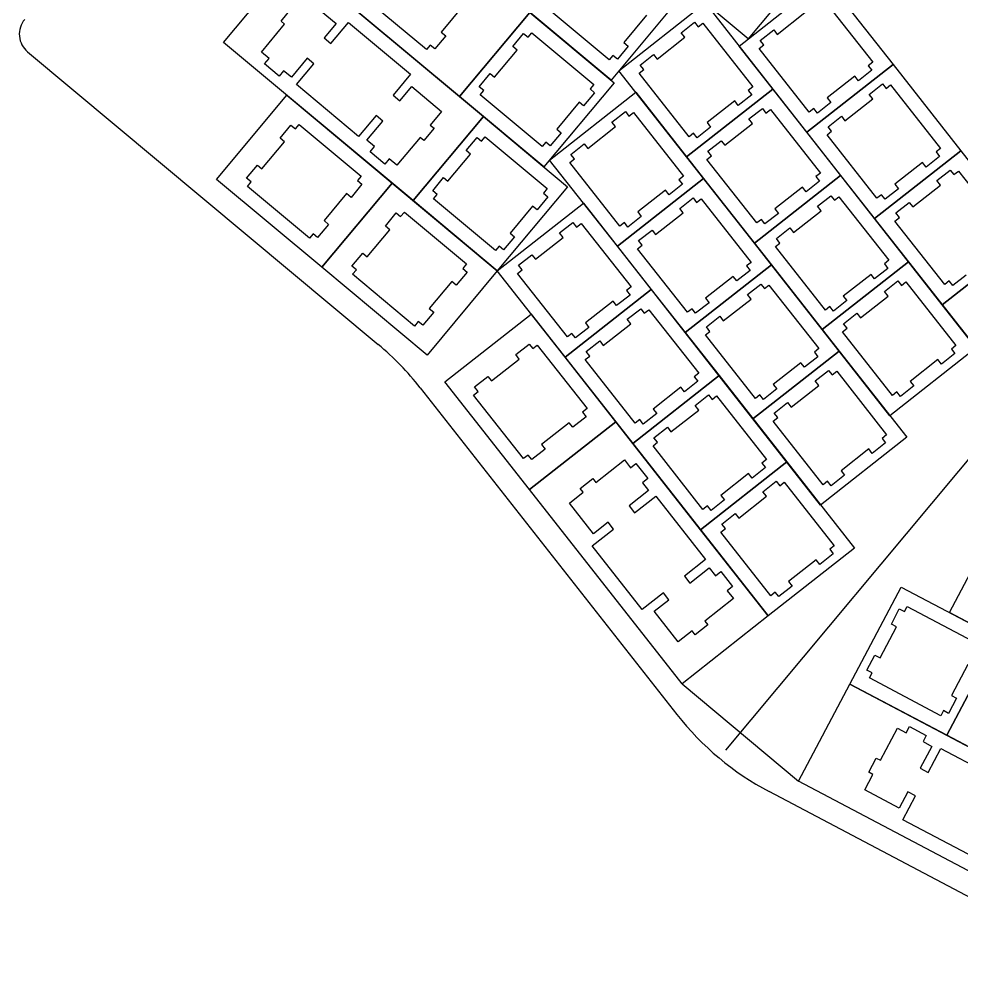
# Model space of a CAD drawing. Header units: millimetres. Extents: x 261 to 595, y 152 to 496.
# Drawn here: x 261.1 to 424.4, y 211.6 to 379 of the extents above; entities that cross this region are included whole.
import ezdxf

# ---------------------------------------------------------------- set-up
doc = ezdxf.new("R2010")
doc.units = ezdxf.units.MM

msp = doc.modelspace()

# ---------------------------------------------------------------- linework, layer by layer
for p, q in [((310.8, 382.63), (315.99, 378.3)), ((331.66, 373.78), (320.91, 382.75)), ((400.31, 382.61), (408.95, 371.6)), ((306.43, 378.68), (308.21, 380.81)), ((338.1, 381.5), (334.19, 376.81)), ((363.29, 372), (352.54, 380.97)), ((392.4, 376.4), (397.2, 380.17)), ((307.06, 378.15), (306.43, 378.68)), ((315.09, 374.85), (318.1, 378.46)), ((318.1, 378.46), (328.85, 369.49)), ((369.73, 379.71), (365.82, 375.03)), ((375.77, 376.69), (378.09, 378.51)), ((378.09, 378.51), (378.71, 377.72)), ((378.71, 377.72), (379.5, 378.34)), ((379.5, 378.34), (388.15, 367.33)), ((303.04, 373.32), (307.06, 378.15)), ((315.99, 378.3), (313.92, 375.82)), ((334.19, 376.81), (334.96, 376.17)), ((349.23, 375.92), (349.88, 376.68)), ((349.88, 376.68), (360.62, 367.71)), ((376.39, 375.9), (375.77, 376.69)), ((389.47, 375.36), (391.79, 377.19)), ((391.79, 377.19), (392.4, 376.4)), ((313.92, 375.82), (315.09, 374.85)), ((334.96, 376.17), (333.07, 373.91)), ((346.58, 374.29), (348.47, 376.56)), ((348.47, 376.56), (349.23, 375.92)), ((365.82, 375.03), (366.59, 374.39)), ((371.59, 372.13), (376.39, 375.9)), ((390.08, 374.58), (389.47, 375.36)), ((262.53, 373.38), (323.27, 322.69)), ((304.36, 372.22), (303.04, 373.32)), ((332.3, 374.55), (331.66, 373.78)), ((333.07, 373.91), (332.3, 374.55)), ((343.44, 368.97), (347.34, 373.65)), ((347.34, 373.65), (346.58, 374.29)), ((366.59, 374.39), (364.7, 372.12)), ((389.3, 373.96), (390.08, 374.58)), ((397.95, 362.95), (389.3, 373.96)), ((303.59, 371.29), (304.36, 372.22)), ((310.97, 372.29), (308.22, 369)), ((312.14, 371.32), (310.97, 372.29)), ((363.93, 372.77), (363.29, 372)), ((364.7, 372.12), (363.93, 372.77)), ((368.66, 371.1), (370.98, 372.92)), ((370.98, 372.92), (371.59, 372.13)), ((306.12, 369.18), (303.59, 371.29)), ((306.89, 370.1), (306.12, 369.18)), ((308.22, 369), (306.89, 370.1)), ((309.13, 367.71), (312.14, 371.32)), ((368.49, 369.69), (369.27, 370.31)), ((369.27, 370.31), (368.66, 371.1)), ((408.79, 370.2), (406.47, 368.37)), ((408.95, 371.6), (408.17, 370.98)), ((408.17, 370.98), (408.79, 370.2)), ((328.85, 369.49), (325.84, 365.88)), ((340.78, 367.34), (342.67, 369.61)), ((342.67, 369.61), (343.44, 368.97)), ((377.14, 358.68), (368.49, 369.69)), ((405.85, 369.16), (401.05, 365.39)), ((406.47, 368.37), (405.85, 369.16)), ((319.88, 358.74), (309.13, 367.71)), ((327.01, 364.9), (329.08, 367.38)), ((329.08, 367.38), (334.26, 363.05)), ((341.55, 366.7), (340.78, 367.34)), ((340.91, 365.93), (341.55, 366.7)), ((360.62, 367.71), (359.98, 366.95)), ((359.98, 366.95), (360.75, 366.3)), ((388.15, 367.33), (387.36, 366.71)), ((387.36, 366.71), (387.98, 365.93)), ((408.32, 366.01), (410.64, 367.84)), ((410.64, 367.84), (411.26, 367.05)), ((411.26, 367.05), (412.04, 367.67)), ((412.04, 367.67), (420.69, 356.66)), ((325.84, 365.88), (327.01, 364.9)), ((351.65, 356.96), (340.91, 365.93)), ((360.75, 366.3), (358.86, 364.04)), ((387.98, 365.93), (385.66, 364.11)), ((401.05, 365.39), (401.67, 364.61)), ((404.14, 361.46), (408.94, 365.23)), ((408.94, 365.23), (408.32, 366.01)), ((358.09, 364.68), (354.19, 360)), ((358.86, 364.04), (358.09, 364.68)), ((385.04, 364.89), (380.24, 361.12)), ((385.66, 364.11), (385.04, 364.89)), ((387.51, 361.75), (389.83, 363.57)), ((389.83, 363.57), (390.45, 362.78)), ((390.45, 362.78), (391.23, 363.4)), ((391.23, 363.4), (399.88, 352.39)), ((398.73, 363.57), (397.95, 362.95)), ((399.35, 362.78), (398.73, 363.57)), ((401.67, 364.61), (399.35, 362.78)), ((322.89, 362.34), (319.88, 358.74)), ((324.06, 361.37), (322.89, 362.34)), ((334.26, 363.05), (332.3, 360.71)), ((363.77, 361.21), (366.09, 363.04)), ((366.09, 363.04), (366.7, 362.25)), ((366.7, 362.25), (367.49, 362.87)), ((367.49, 362.87), (376.14, 351.86)), ((388.13, 360.96), (387.51, 361.75)), ((401.2, 360.42), (403.52, 362.25)), ((403.52, 362.25), (404.14, 361.46)), ((306.27, 358.43), (308.16, 360.7)), ((308.16, 360.7), (308.93, 360.06)), ((308.93, 360.06), (309.57, 360.82)), ((309.57, 360.82), (320.32, 351.85)), ((321.31, 358.07), (324.06, 361.37)), ((332.94, 360.18), (331.15, 358.04)), ((332.3, 360.71), (332.94, 360.18)), ((354.19, 360), (354.95, 359.36)), ((359.59, 356.66), (364.38, 360.43)), ((364.38, 360.43), (363.77, 361.21)), ((380.86, 360.34), (378.54, 358.51)), ((380.24, 361.12), (380.86, 360.34)), ((383.33, 357.19), (388.13, 360.96)), ((401.82, 359.64), (401.2, 360.42)), ((307.04, 357.79), (306.27, 358.43)), ((330.52, 358.57), (326.49, 353.75)), ((331.15, 358.04), (330.52, 358.57)), ((338.5, 356.28), (340.39, 358.55)), ((340.39, 358.55), (341.16, 357.91)), ((341.16, 357.91), (341.8, 358.67)), ((341.8, 358.67), (352.55, 349.7)), ((354.95, 359.36), (353.06, 357.09)), ((377.92, 359.3), (377.14, 358.68)), ((378.54, 358.51), (377.92, 359.3)), ((401.03, 359.02), (401.82, 359.64)), ((409.68, 348.01), (401.03, 359.02)), ((303.13, 353.11), (307.04, 357.79)), ((322.63, 356.97), (321.31, 358.07)), ((321.86, 356.05), (322.63, 356.97)), ((352.29, 357.73), (351.65, 356.96)), ((353.06, 357.09), (352.29, 357.73)), ((356.65, 355.62), (358.97, 357.45)), ((358.97, 357.45), (359.59, 356.66)), ((380.39, 356.16), (382.71, 357.98)), ((382.71, 357.98), (383.33, 357.19)), ((420.69, 356.66), (419.91, 356.04)), ((324.4, 353.93), (321.86, 356.05)), ((335.36, 350.96), (339.27, 355.64)), ((339.27, 355.64), (338.5, 356.28)), ((357.27, 354.84), (356.65, 355.62)), ((380.23, 354.75), (381.01, 355.37)), ((381.01, 355.37), (380.39, 356.16)), ((420.52, 355.25), (418.2, 353.43)), ((419.91, 356.04), (420.52, 355.25)), ((300.47, 351.48), (302.36, 353.75)), ((302.36, 353.75), (303.13, 353.11)), ((325.17, 354.85), (324.4, 353.93)), ((326.49, 353.75), (325.17, 354.85)), ((356.48, 354.22), (357.27, 354.84)), ((365.13, 343.21), (356.48, 354.22)), ((388.87, 343.74), (380.23, 354.75)), ((468.64, 354.52), (383.45, 252.43)), ((417.59, 354.22), (412.79, 350.45)), ((418.2, 353.43), (417.59, 354.22)), ((320.32, 351.85), (319.68, 351.09)), ((332.71, 349.33), (334.6, 351.6)), ((334.6, 351.6), (335.36, 350.96)), ((376.14, 351.86), (375.35, 351.24)), ((399.88, 352.39), (399.1, 351.77)), ((399.1, 351.77), (399.71, 350.99)), ((420.06, 351.07), (422.38, 352.9)), ((422.38, 352.9), (423, 352.11)), ((423, 352.11), (423.78, 352.73)), ((423.78, 352.73), (432.43, 341.72)), ((301.24, 350.84), (300.47, 351.48)), ((300.6, 350.08), (301.24, 350.84)), ((311.35, 341.11), (300.6, 350.08)), ((320.45, 350.45), (318.56, 348.18)), ((319.68, 351.09), (320.45, 350.45)), ((375.97, 350.46), (373.65, 348.63)), ((375.35, 351.24), (375.97, 350.46)), ((396.78, 349.95), (391.98, 346.18)), ((397.39, 349.16), (396.78, 349.95)), ((399.71, 350.99), (397.39, 349.16)), ((412.79, 350.45), (413.41, 349.66)), ((415.88, 346.52), (420.67, 350.29)), ((420.67, 350.29), (420.06, 351.07)), ((317.79, 348.82), (313.88, 344.14)), ((318.56, 348.18), (317.79, 348.82)), ((333.47, 348.69), (332.71, 349.33)), ((332.83, 347.92), (333.47, 348.69)), ((352.68, 348.29), (350.79, 346.03)), ((352.55, 349.7), (351.91, 348.93)), ((351.91, 348.93), (352.68, 348.29)), ((373.03, 349.42), (368.24, 345.65)), ((373.65, 348.63), (373.03, 349.42)), ((399.38, 346.64), (401.7, 348.46)), ((401.7, 348.46), (402.32, 347.67)), ((402.32, 347.67), (403.1, 348.29)), ((403.1, 348.29), (411.75, 337.28)), ((410.47, 348.63), (409.68, 348.01)), ((411.09, 347.84), (410.47, 348.63)), ((413.41, 349.66), (411.09, 347.84)), ((343.58, 338.95), (332.83, 347.92)), ((350.02, 346.67), (346.11, 341.99)), ((350.79, 346.03), (350.02, 346.67)), ((375.5, 346.27), (377.82, 348.1)), ((377.82, 348.1), (378.44, 347.31)), ((378.44, 347.31), (379.23, 347.93)), ((379.23, 347.93), (387.88, 336.92)), ((400, 345.85), (399.38, 346.64)), ((412.94, 345.48), (415.26, 347.31)), ((415.26, 347.31), (415.88, 346.52)), ((324.51, 343.21), (326.4, 345.48)), ((326.4, 345.48), (327.16, 344.84)), ((327.16, 344.84), (327.81, 345.61)), ((327.81, 345.61), (338.55, 336.64)), ((368.85, 344.86), (366.53, 343.04)), ((368.24, 345.65), (368.85, 344.86)), ((371.33, 341.72), (376.12, 345.49)), ((376.12, 345.49), (375.5, 346.27)), ((392.6, 345.4), (390.28, 343.57)), ((391.98, 346.18), (392.6, 345.4)), ((395.2, 342.08), (400, 345.85)), ((413.56, 344.7), (412.94, 345.48)), ((314.65, 343.5), (312.76, 341.23)), ((313.88, 344.14), (314.65, 343.5)), ((325.27, 342.57), (324.51, 343.21)), ((354.69, 342.01), (357.01, 343.83)), ((357.01, 343.83), (357.63, 343.04)), ((357.63, 343.04), (358.42, 343.66)), ((358.42, 343.66), (367.07, 332.65)), ((365.92, 343.83), (365.13, 343.21)), ((366.53, 343.04), (365.92, 343.83)), ((389.66, 344.36), (388.87, 343.74)), ((390.28, 343.57), (389.66, 344.36)), ((412.77, 344.08), (413.56, 344.7)), ((421.42, 333.07), (412.77, 344.08)), ((311.99, 341.87), (311.35, 341.11)), ((312.76, 341.23), (311.99, 341.87)), ((321.37, 337.89), (325.27, 342.57)), ((346.11, 341.99), (346.88, 341.35)), ((355.31, 341.22), (354.69, 342.01)), ((368.39, 340.68), (370.71, 342.51)), ((370.71, 342.51), (371.33, 341.72)), ((392.26, 341.05), (394.58, 342.87)), ((394.58, 342.87), (395.2, 342.08)), ((346.88, 341.35), (344.99, 339.08)), ((350.52, 337.45), (355.31, 341.22)), ((368.22, 339.28), (369.01, 339.9)), ((369.01, 339.9), (368.39, 340.68)), ((392.09, 339.64), (392.88, 340.26)), ((392.88, 340.26), (392.26, 341.05)), ((318.71, 336.27), (320.6, 338.53)), ((320.6, 338.53), (321.37, 337.89)), ((344.22, 339.72), (343.58, 338.95)), ((344.99, 339.08), (344.22, 339.72)), ((347.58, 336.42), (349.9, 338.24)), ((349.9, 338.24), (350.52, 337.45)), ((376.87, 328.27), (368.22, 339.28)), ((400.74, 328.63), (392.09, 339.64)), ((338.55, 336.64), (337.91, 335.87)), ((387.88, 336.92), (387.09, 336.3)), ((411.75, 337.28), (410.97, 336.67)), ((410.97, 336.67), (411.58, 335.88)), ((319.48, 335.63), (318.71, 336.27)), ((318.84, 334.86), (319.48, 335.63)), ((329.58, 325.89), (318.84, 334.86)), ((338.68, 335.23), (336.79, 332.96)), ((337.91, 335.87), (338.68, 335.23)), ((347.41, 335.01), (348.2, 335.63)), ((356.06, 324), (347.41, 335.01)), ((348.2, 335.63), (347.58, 336.42)), ((387.71, 335.51), (385.39, 333.69)), ((387.09, 336.3), (387.71, 335.51)), ((408.65, 334.84), (403.85, 331.08)), ((409.26, 334.06), (408.65, 334.84)), ((411.58, 335.88), (409.26, 334.06)), ((336.02, 333.6), (332.12, 328.92)), ((336.79, 332.96), (336.02, 333.6)), ((384.77, 334.48), (379.97, 330.71)), ((385.39, 333.69), (384.77, 334.48)), ((387.24, 331.33), (389.56, 333.16)), ((389.56, 333.16), (390.18, 332.37)), ((410.99, 331.86), (413.31, 333.69)), ((413.31, 333.69), (413.92, 332.9)), ((413.92, 332.9), (414.71, 333.52)), ((414.71, 333.52), (423.36, 322.51)), ((422.21, 333.69), (421.42, 333.07)), ((422.83, 332.9), (422.21, 333.69)), ((425.15, 334.72), (422.83, 332.9)), ((367.07, 332.65), (366.28, 332.03)), ((366.28, 332.03), (366.9, 331.25)), ((390.18, 332.37), (390.97, 332.99)), ((390.97, 332.99), (399.61, 321.98)), ((411.6, 331.08), (410.99, 331.86)), ((363.96, 330.21), (359.17, 326.44)), ((364.58, 329.42), (363.96, 330.21)), ((366.9, 331.25), (364.58, 329.42)), ((380.59, 329.92), (378.27, 328.1)), ((379.97, 330.71), (380.59, 329.92)), ((383.06, 326.78), (387.86, 330.55)), ((387.86, 330.55), (387.24, 331.33)), ((404.47, 330.29), (402.15, 328.47)), ((403.85, 331.08), (404.47, 330.29)), ((406.81, 327.31), (411.6, 331.08)), ((332.88, 328.28), (330.99, 326.02)), ((332.12, 328.92), (332.88, 328.28)), ((366.43, 327.06), (368.75, 328.89)), ((368.75, 328.89), (369.37, 328.1)), ((369.37, 328.1), (370.16, 328.72)), ((370.16, 328.72), (378.81, 317.71)), ((377.65, 328.89), (376.87, 328.27)), ((378.27, 328.1), (377.65, 328.89)), ((401.53, 329.25), (400.74, 328.63)), ((402.15, 328.47), (401.53, 329.25)), ((403.87, 326.27), (406.19, 328.1)), ((406.19, 328.1), (406.81, 327.31)), ((330.22, 326.66), (329.58, 325.89)), ((330.99, 326.02), (330.22, 326.66)), ((359.17, 326.44), (359.78, 325.66)), ((367.05, 326.28), (366.43, 327.06)), ((380.13, 325.74), (382.45, 327.57)), ((382.45, 327.57), (383.06, 326.78)), ((359.78, 325.66), (357.46, 323.83)), ((362.25, 322.51), (367.05, 326.28)), ((379.96, 324.34), (380.74, 324.96)), ((380.74, 324.96), (380.13, 325.74)), ((403.7, 324.87), (404.49, 325.49)), ((412.35, 313.86), (403.7, 324.87)), ((404.49, 325.49), (403.87, 326.27)), ((356.84, 324.62), (356.06, 324)), ((357.46, 323.83), (356.84, 324.62)), ((359.32, 321.47), (361.64, 323.3)), ((361.64, 323.3), (362.25, 322.51)), ((388.61, 313.33), (379.96, 324.34)), ((347.09, 320.93), (349.41, 322.75)), ((349.41, 322.75), (350.03, 321.97)), ((350.03, 321.97), (350.81, 322.58)), ((350.81, 322.58), (359.46, 311.58)), ((359.93, 320.69), (359.32, 321.47)), ((399.61, 321.98), (398.83, 321.36)), ((423.36, 322.51), (422.57, 321.89)), ((422.57, 321.89), (423.19, 321.11)), ((342.91, 316.38), (347.71, 320.14)), ((347.71, 320.14), (347.09, 320.93)), ((359.15, 320.07), (359.93, 320.69)), ((367.8, 309.06), (359.15, 320.07)), ((399.45, 320.57), (397.13, 318.75)), ((398.83, 321.36), (399.45, 320.57)), ((420.25, 320.07), (415.46, 316.3)), ((420.87, 319.28), (420.25, 320.07)), ((423.19, 321.11), (420.87, 319.28)), ((396.51, 319.54), (391.71, 315.77)), ((397.13, 318.75), (396.51, 319.54)), ((398.98, 316.39), (401.3, 318.21)), ((401.3, 318.21), (401.92, 317.43)), ((339.97, 315.34), (342.29, 317.16)), ((342.29, 317.16), (342.91, 316.38)), ((378.81, 317.71), (378.02, 317.09)), ((378.02, 317.09), (378.64, 316.31)), ((399.6, 315.61), (398.98, 316.39)), ((401.92, 317.43), (402.7, 318.05)), ((402.7, 318.05), (411.35, 307.04)), ((330.55, 315.19), (375.03, 258.57)), ((340.59, 314.55), (339.97, 315.34)), ((375.7, 315.27), (370.9, 311.5)), ((376.32, 314.48), (375.7, 315.27)), ((378.64, 316.31), (376.32, 314.48)), ((392.33, 314.98), (390.01, 313.16)), ((391.71, 315.77), (392.33, 314.98)), ((394.8, 311.84), (399.6, 315.61)), ((416.07, 315.52), (413.75, 313.69)), ((415.46, 316.3), (416.07, 315.52)), ((339.8, 313.94), (340.59, 314.55)), ((348.45, 302.93), (339.8, 313.94)), ((378.17, 312.12), (380.49, 313.95)), ((380.49, 313.95), (381.11, 313.16)), ((381.11, 313.16), (381.89, 313.78)), ((381.89, 313.78), (390.54, 302.77)), ((389.39, 313.95), (388.61, 313.33)), ((390.01, 313.16), (389.39, 313.95)), ((413.14, 314.48), (412.35, 313.86)), ((413.75, 313.69), (413.14, 314.48)), ((359.46, 311.58), (358.68, 310.96)), ((370.9, 311.5), (371.52, 310.72)), ((378.79, 311.34), (378.17, 312.12)), ((391.86, 310.8), (394.18, 312.62)), ((394.18, 312.62), (394.8, 311.84)), ((359.29, 310.17), (356.97, 308.35)), ((358.68, 310.96), (359.29, 310.17)), ((368.58, 309.68), (367.8, 309.06)), ((369.2, 308.89), (368.58, 309.68)), ((371.52, 310.72), (369.2, 308.89)), ((373.99, 307.57), (378.79, 311.34)), ((391.69, 309.4), (392.48, 310.02)), ((392.48, 310.02), (391.86, 310.8)), ((356.36, 309.13), (351.56, 305.37)), ((356.97, 308.35), (356.36, 309.13)), ((371.05, 306.53), (373.37, 308.36)), ((373.37, 308.36), (373.99, 307.57)), ((400.34, 298.39), (391.69, 309.4)), ((371.67, 305.75), (371.05, 306.53)), ((411.35, 307.04), (410.57, 306.42)), ((410.57, 306.42), (411.18, 305.63)), ((351.56, 305.37), (352.18, 304.58)), ((370.88, 305.13), (371.67, 305.75)), ((379.53, 294.12), (370.88, 305.13)), ((411.18, 305.63), (408.86, 303.81)), ((349.24, 303.54), (348.45, 302.93)), ((349.86, 302.76), (349.24, 303.54)), ((352.18, 304.58), (349.86, 302.76)), ((408.25, 304.6), (403.45, 300.83)), ((408.86, 303.81), (408.25, 304.6)), ((360.98, 298.81), (365.92, 302.69)), ((365.92, 302.69), (366.99, 301.34)), ((366.99, 301.34), (367.93, 302.08)), ((367.93, 302.08), (369.97, 299.48)), ((390.37, 301.37), (388.05, 299.54)), ((390.54, 302.77), (389.76, 302.15)), ((389.76, 302.15), (390.37, 301.37)), ((387.44, 300.33), (382.64, 296.56)), ((388.05, 299.54), (387.44, 300.33)), ((404.07, 300.04), (401.75, 298.22)), ((403.45, 300.83), (404.07, 300.04)), ((358.28, 297.74), (360.47, 299.46)), ((360.47, 299.46), (360.98, 298.81)), ((369.97, 299.48), (369.03, 298.74)), ((369.03, 298.74), (370.09, 297.39)), ((389.91, 297.18), (392.23, 299.01)), ((392.23, 299.01), (392.85, 298.22)), ((392.85, 298.22), (393.63, 298.84)), ((393.63, 298.84), (402.28, 287.83)), ((401.13, 299.01), (400.34, 298.39)), ((401.75, 298.22), (401.13, 299.01)), ((356.39, 295.2), (358.79, 297.09)), ((358.79, 297.09), (358.28, 297.74)), ((370.09, 297.39), (366.72, 294.73)), ((367.66, 293.53), (371.35, 296.44)), ((371.35, 296.44), (380, 285.43)), ((382.64, 296.56), (383.26, 295.78)), ((385.73, 292.63), (390.52, 296.4)), ((390.52, 296.4), (389.91, 297.18)), ((360.56, 289.9), (356.39, 295.2)), ((366.72, 294.73), (367.66, 293.53)), ((380.32, 294.74), (379.53, 294.12)), ((380.94, 293.95), (380.32, 294.74)), ((383.26, 295.78), (380.94, 293.95)), ((382.79, 291.59), (385.11, 293.42)), ((385.11, 293.42), (385.73, 292.63)), ((363.1, 291.89), (360.56, 289.9)), ((364.04, 290.69), (363.1, 291.89)), ((383.41, 290.81), (382.79, 291.59)), ((360.35, 287.79), (364.04, 290.69)), ((382.62, 290.19), (383.41, 290.81)), ((391.27, 279.18), (382.62, 290.19)), ((368.99, 276.78), (360.35, 287.79)), ((402.11, 286.42), (399.79, 284.6)), ((402.28, 287.83), (401.49, 287.21)), ((401.49, 287.21), (402.11, 286.42)), ((380, 285.43), (376.31, 282.53)), ((399.17, 285.39), (394.38, 281.62)), ((399.79, 284.6), (399.17, 285.39)), ((377.25, 281.33), (380.63, 283.98)), ((380.63, 283.98), (381.69, 282.62)), ((381.69, 282.62), (382.64, 283.36)), ((382.64, 283.36), (384.67, 280.77)), ((376.31, 282.53), (377.25, 281.33)), ((394.38, 281.62), (395, 280.83)), ((372.69, 279.68), (368.99, 276.78)), ((373.63, 278.48), (372.69, 279.68)), ((384.67, 280.77), (383.73, 280.03)), ((383.73, 280.03), (384.8, 278.67)), ((392.06, 279.8), (391.27, 279.18)), ((392.68, 279.01), (392.06, 279.8)), ((395, 280.83), (392.68, 279.01)), ((371.09, 276.49), (373.63, 278.48)), ((384.8, 278.67), (379.85, 274.79)), ((375.26, 271.18), (371.09, 276.49)), ((412.17, 274.27), (413.55, 276.88)), ((413.55, 276.88), (414.44, 276.41)), ((414.44, 276.41), (414.9, 277.3)), ((414.9, 277.3), (427.28, 270.76)), ((379.85, 274.79), (380.36, 274.14)), ((377.66, 273.07), (375.26, 271.18)), ((378.17, 272.42), (377.66, 273.07)), ((380.36, 274.14), (378.17, 272.42)), ((410.21, 268.41), (413.06, 273.8)), ((413.06, 273.8), (412.17, 274.27)), ((407.95, 266.27), (409.32, 268.88)), ((409.32, 268.88), (410.21, 268.41)), ((408.83, 265.8), (407.95, 266.27)), ((425.44, 267.26), (422.59, 261.87)), ((408.36, 264.92), (408.83, 265.8)), ((420.74, 258.38), (408.36, 264.92)), ((375.91, 263.93), (396.11, 247.07)), ((423.47, 261.4), (422.09, 258.79)), ((422.59, 261.87), (423.47, 261.4)), ((421.21, 259.26), (420.74, 258.38)), ((422.09, 258.79), (421.21, 259.26)), ((410.28, 250.68), (413.22, 256.24)), ((413.22, 256.24), (414.75, 255.43)), ((414.75, 255.43), (415.31, 256.49)), ((415.31, 256.49), (418.22, 254.95)), ((418.22, 254.95), (417.66, 253.89)), ((419.19, 253.08), (417.18, 249.29)), ((417.66, 253.89), (419.19, 253.08)), ((418.53, 248.57), (420.73, 252.73)), ((420.73, 252.73), (433.11, 246.19)), ((408.25, 248.6), (409.56, 251.06)), ((409.56, 251.06), (410.28, 250.68)), ((407.56, 245.52), (408.98, 248.22)), ((408.98, 248.22), (408.25, 248.6)), ((417.18, 249.29), (418.53, 248.57)), ((454.66, 211.62), (391, 245.25)), ((413.53, 242.36), (407.56, 245.52)), ((415.03, 245.22), (413.53, 242.36)), ((414.19, 240.35), (416.38, 244.51)), ((416.38, 244.51), (415.03, 245.22)), ((426.57, 233.81), (414.19, 240.35))]:
    msp.add_line(p, q)
for points in [[(384.96, 402.39), (399.55, 390.22), (387.37, 375.63), (372.79, 387.8)], [(324.03, 401.51), (349.56, 380.2), (337.38, 365.62), (311.86, 386.92)], [(361.2, 395.24), (375.78, 383.06), (363.61, 368.48), (349.02, 380.65)], [(308.66, 389.59), (341.49, 362.19), (329.31, 347.61), (296.49, 375)], [(400.73, 386.12), (412.47, 371.18), (397.52, 359.44), (385.79, 374.38)], [(379.92, 381.85), (391.66, 366.91), (376.71, 355.17), (364.98, 370.11)], [(349.56, 380.2), (364.15, 368.03), (351.97, 353.44), (337.38, 365.62)], [(412.47, 371.18), (424.2, 356.24), (409.26, 344.5), (397.52, 359.44)], [(391.66, 366.91), (403.39, 351.97), (388.45, 340.23), (376.71, 355.17)], [(307.43, 365.87), (325.66, 350.65), (313.49, 336.06), (295.26, 351.28)], [(367.91, 366.38), (379.65, 351.44), (364.71, 339.7), (352.97, 354.64)], [(341.49, 362.19), (356.07, 350.02), (343.9, 335.43), (329.31, 347.61)], [(424.2, 356.24), (435.94, 341.3), (421, 329.56), (409.26, 344.5)], [(403.39, 351.97), (415.13, 337.03), (400.19, 325.29), (388.45, 340.23)], [(325.66, 350.65), (343.9, 335.43), (331.73, 320.85), (313.49, 336.06)], [(379.65, 351.44), (391.39, 336.5), (376.45, 324.76), (364.71, 339.7)], [(358.84, 347.17), (370.58, 332.23), (355.64, 320.49), (343.9, 335.43)], [(435.94, 341.3), (447.68, 326.36), (432.74, 314.62), (421, 329.56)], [(391.39, 336.5), (403.12, 321.56), (388.18, 309.82), (376.45, 324.76)], [(415.13, 337.03), (426.87, 322.09), (411.93, 310.35), (400.19, 325.29)], [(370.58, 332.23), (382.32, 317.29), (367.37, 305.55), (355.64, 320.49)], [(349.77, 327.96), (364.44, 309.29), (349.5, 297.55), (334.83, 316.22)], [(403.12, 321.56), (414.86, 306.62), (399.92, 294.88), (388.18, 309.82)], [(382.32, 317.29), (394.05, 302.35), (379.11, 290.61), (367.37, 305.55)], [(364.44, 309.29), (390.85, 275.67), (375.91, 263.93), (349.5, 297.55)], [(394.05, 302.35), (405.79, 287.41), (390.85, 275.67), (379.11, 290.61)], [(431.13, 293.04), (447.93, 284.16), (439.06, 267.36), (422.26, 276.24)], [(413.86, 280.67), (430.66, 271.8), (421.78, 255), (404.98, 263.87)], [(430.66, 271.8), (447.46, 262.92), (438.58, 246.12), (421.78, 255)], [(404.98, 263.87), (451.18, 239.47), (442.31, 222.67), (396.11, 247.07)]]:
    msp.add_lwpolyline(points, close=True)
for centre, radius, start, end in [((265.09, 376.45), 4, 140.154, 230.154), ((291.24, 284.3), 50, 38.154, 50.154), ((414.35, 289.46), 50, 218.154, 242.154)]:
    msp.add_arc(centre, radius, start, end)

doc.saveas('drawing.dxf')
